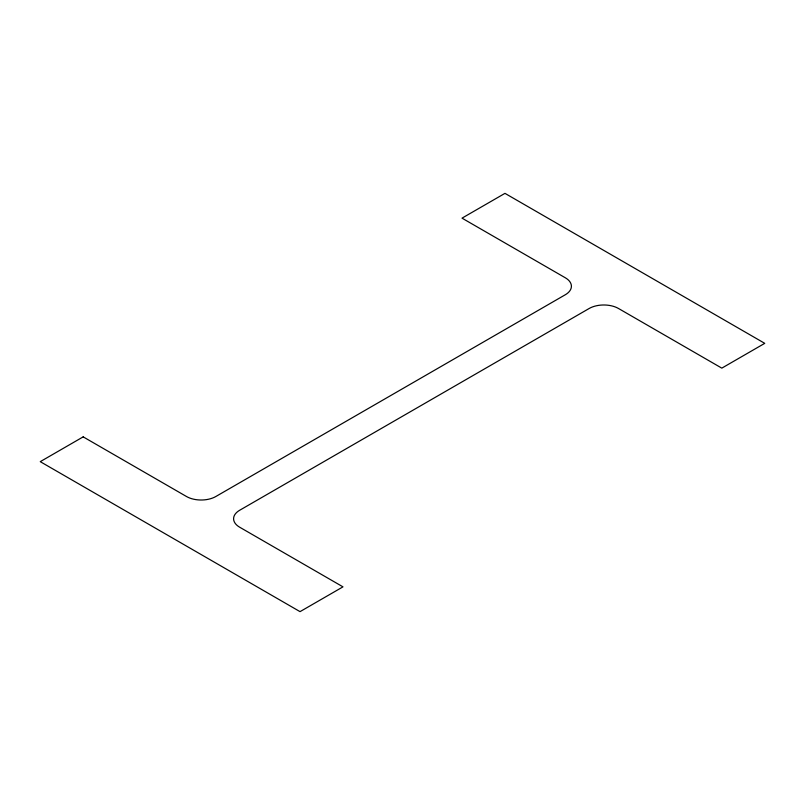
<?xml version="1.0" encoding="UTF-8"?>
<svg xmlns="http://www.w3.org/2000/svg" width="805" height="805" viewBox="0 0 805 805"><rect width="100%" height="100%" fill="white"/><g stroke="black" fill="none" stroke-linecap="round" stroke-linejoin="round"><path stroke-width="1.21" d="M83.187 436.863L40.25 461.657L300.034 611.639L342.98 586.855L239.679 527.215A20.759 11.984 0 0 1 239.679 510.259L589.149 308.496A20.759 11.984 0 0 1 618.512 308.496L721.813 368.137L764.75 343.343L504.966 193.361L462.02 218.145L565.321 277.785A20.759 11.984 0 0 1 565.321 294.741L215.851 496.504A20.759 11.984 0 0 1 186.488 496.504L83.187 436.863"/></g></svg>
